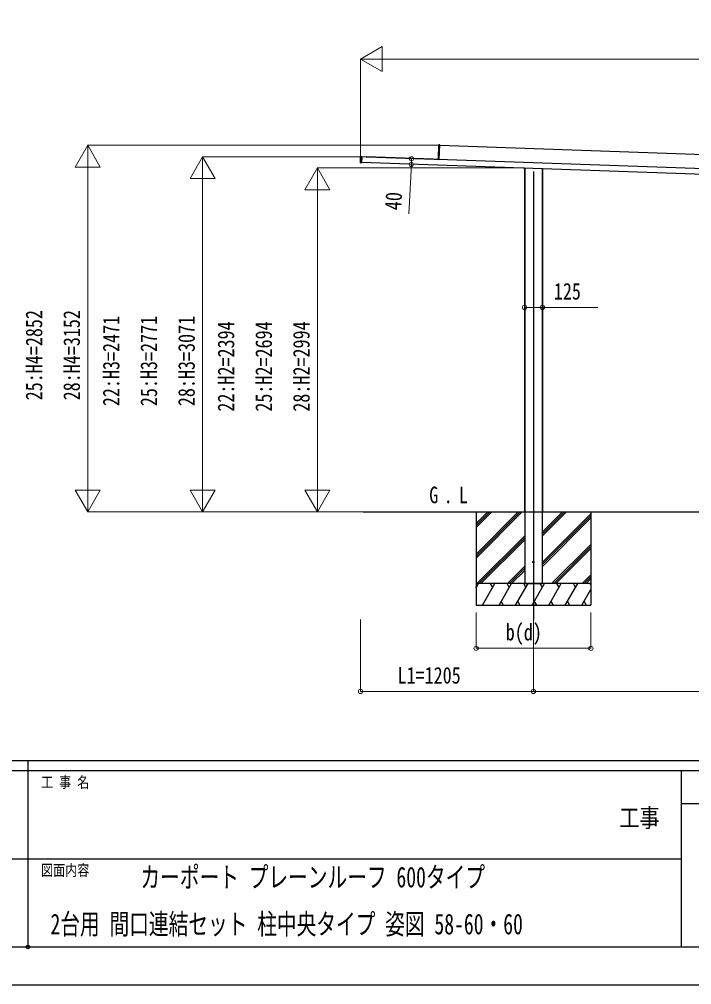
# Model space of a CAD drawing. Units: millimetres, scale not verified. Extents: x -14718 to 14718, y -10396 to 10396.
# Drawn here: x -77 to 4607, y -10394 to -3674 of the extents above; entities that cross this region are included whole.
import ezdxf
from ezdxf.enums import TextEntityAlignment as Align

# ---------------------------------------------------------------- set-up
doc = ezdxf.new("R2010")
doc.units = ezdxf.units.MM
doc.header["$LTSCALE"] = 50
doc.header["$PDMODE"] = 32
doc.header["$PDSIZE"] = 25
for name, color, linetype in [('0-2_USER1', 3, 'Continuous'), ('0-3_YKK_12', 2, 'Continuous'), ('0-4_YKK_A1', 4, 'Continuous'), ('0-6_YKK_ZWAK', 7, 'Continuous')]:
    doc.layers.add(name, color=color, linetype=linetype)
doc.layers.add('0-5_YKK_D', color=6, linetype='Continuous', lineweight=18)
doc.styles.add('ＭＳ ゴシック', font='')
doc.styles.get('ＭＳ ゴシック').set_extended_font_data('MS Gothic')

msp = doc.modelspace()

# ---------------------------------------------------------------- linework, layer by layer
at = {"layer": '0-3_YKK_12'}
msp.add_line((3504.57, -4733.5), (3504.57, -7852.3), dxfattribs=at)
at = {"layer": '0-4_YKK_A1'}
for p, q in [((2846.38, -4548.77), (2843.16, -4640.86)), ((2846.38, -4548.77), (2845.91, -4548.75)), ((2851.92, -4548.62), (2846.38, -4548.77)), ((2846.4, -4548.27), (2851.94, -4548.13)), ((2848.38, -4650.03), (2851.92, -4548.62)), ((2851.84, -4550.82), (7564.97, -4715.41)), ((2851.94, -4548.13), (2851.92, -4548.62)), ((2298.59, -4672.13), (2300.03, -4631.07)), ((2300.49, -4631.09), (2299.06, -4672.15)), ((2300.49, -4631.09), (2300.03, -4631.07)), ((2308.04, -4630.89), (2300.49, -4631.09)), ((2308.04, -4630.89), (2306.57, -4672.87)), ((8102.65, -4834.25), (2308, -4631.89)), ((2338.93, -4632.97), (2338.97, -4631.87)), ((2840.51, -4650.49), (2338.93, -4632.97)), ((2808.37, -4648.27), (2338.97, -4631.87)), ((2343.78, -4633.14), (2343.79, -4632.84)), ((2343.79, -4632.84), (2343.81, -4632.24)), ((2299.06, -4672.15), (2298.59, -4672.13)), ((2306.55, -4673.37), (2299.04, -4672.65)), ((2299.06, -4672.15), (2306.57, -4672.87)), ((2306.57, -4672.87), (2306.55, -4673.37)), ((8101.25, -4874.22), (2306.61, -4671.87)), ((2808.33, -4649.37), (2808.37, -4648.27)), ((2813.37, -4649.54), (2813.38, -4649.24)), ((2813.38, -4649.24), (2813.4, -4648.64)), ((2813.4, -4648.64), (2813.41, -4648.34)), ((2817.37, -4649.68), (2817.39, -4648.98)), ((2848.37, -4650.06), (2817.39, -4648.98)), ((2842.88, -4648.87), (2842.41, -4648.85)), ((2843.16, -4640.86), (2842.69, -4640.85)), ((2843.16, -4640.86), (2842.88, -4648.87)), ((2848.38, -4650.03), (2848.35, -4650.76)), ((3442.07, -4711.52), (3442.07, -7102.3)), ((3443.27, -4711.56), (3443.27, -7102.3)), ((3443.67, -4711.58), (3443.67, -7602.3)), ((3565.47, -4715.83), (3565.47, -7602.3)), ((3565.87, -4715.84), (3565.87, -7102.3)), ((3567.07, -4715.89), (3567.07, -7102.3)), ((2317.09, -7102.3), (8615.49, -7102.3)), ((3104.57, -7102.3), (3104.57, -7752.3)), ((3104.57, -7396.27), (3398.55, -7102.3)), ((3104.57, -7410.42), (3412.7, -7102.3)), ((3104.57, -7424.56), (3426.84, -7102.3)), ((3104.57, -7184.14), (3186.42, -7102.3)), ((3104.57, -7198.28), (3200.56, -7102.3)), ((3104.57, -7212.43), (3214.7, -7102.3)), ((3565.47, -7272.03), (3735.21, -7102.3)), ((3565.47, -7257.89), (3721.06, -7102.3)), ((3565.47, -7243.74), (3706.92, -7102.3)), ((3565.47, -7455.87), (3904.57, -7116.78)), ((3904.57, -7102.3), (3904.57, -7752.3)), ((3565.47, -7470.02), (3904.57, -7130.92)), ((3565.47, -7484.16), (3904.57, -7145.06)), ((3110.68, -7602.3), (3443.67, -7269.31)), ((3124.82, -7602.3), (3443.67, -7283.45)), ((3138.97, -7602.3), (3443.67, -7297.59)), ((3631.18, -7602.3), (3904.57, -7328.91)), ((3645.32, -7602.3), (3904.57, -7343.05)), ((3659.47, -7602.3), (3904.57, -7357.19)), ((3322.81, -7602.3), (3443.67, -7481.44)), ((3336.96, -7602.3), (3443.67, -7495.58)), ((3351.1, -7602.3), (3443.67, -7509.72)), ((3843.31, -7602.3), (3904.57, -7541.04)), ((3857.46, -7602.3), (3904.57, -7555.18)), ((3871.6, -7602.3), (3904.57, -7569.32)), ((3904.57, -7602.3), (3104.57, -7602.3)), ((3104.57, -7631.24), (3121.28, -7602.3)), ((3106.28, -7628.28), (3104.57, -7625.32)), ((3149.12, -7752.3), (3235.72, -7602.3)), ((3220.72, -7628.28), (3205.72, -7602.3)), ((3264.59, -7752.3), (3351.19, -7602.3)), ((3336.19, -7628.28), (3321.19, -7602.3)), ((3380.06, -7752.3), (3466.66, -7602.3)), ((3451.66, -7628.28), (3436.66, -7602.3)), ((3443.67, -7602.3), (3565.47, -7602.3)), ((3495.53, -7752.3), (3582.13, -7602.3)), ((3567.13, -7628.28), (3552.13, -7602.3)), ((3611, -7752.3), (3697.6, -7602.3)), ((3682.6, -7628.28), (3667.6, -7602.3)), ((3726.47, -7752.3), (3813.07, -7602.3)), ((3798.07, -7628.28), (3783.07, -7602.3)), ((3841.94, -7752.3), (3904.57, -7643.81)), ((3904.57, -7612.74), (3898.54, -7602.3)), ((3279.59, -7726.32), (3294.59, -7752.3)), ((3395.06, -7726.32), (3410.06, -7752.3)), ((3510.53, -7726.32), (3525.53, -7752.3)), ((3626, -7726.32), (3641, -7752.3)), ((3741.47, -7726.32), (3756.47, -7752.3)), ((3856.94, -7726.32), (3871.94, -7752.3)), ((3104.57, -7752.3), (3904.57, -7752.3))]:
    msp.add_line(p, q, dxfattribs=at)
for points in [[(2842.41, -4648.85), (2842.69, -4640.85), (2845.91, -4548.75)], [(2300.51, -4630.59), (2308.05, -4630.39), (2308.04, -4630.89)], [(2343.81, -4632.24), (2343.82, -4631.94), (2813.41, -4648.34)], [(2817.39, -4648.98), (2817.41, -4648.48), (2842.1, -4649.34)]]:
    msp.add_lwpolyline(points, dxfattribs=at)
msp.add_circle((3504.57, -7452.3), 5, dxfattribs=at)
for centre, radius, start, end in [((2846.41, -4548.77), 0.5, 91.5, 178), ((2848.44, -4548.59), 2.07, 171.06854, 184.93146), ((2300.52, -4631.09), 0.5, 91.5, 178), ((2302.55, -4630.91), 2.07, 171.06854, 184.93146), ((2299.09, -4672.15), 0.5, 178, 264.5), ((2301.1, -4672.47), 2.07, 171.06854, 184.93146), ((2841.91, -4648.84), 0.5, 268, 358), ((2841.91, -4648.57), 0.765, 269.05171, 301.0406), ((2842.1, -4649.1), 0.242, 269.80053, 328.78296), ((2844.98, -4634.08), 15.54, 259.3054, 261.87346), ((2842.61, -4651.05), 1.85, 83.82294, 99.58333), ((2839.65, -4648.99), 3.17, 351.51431, 355.97407), ((2841.88, -4648.84), 1, 337.89786, 358), ((2848.33, -4650.03), 0.046, 321.12762, 0.80407)]:
    msp.add_arc(centre, radius, start, end, dxfattribs=at)
for centre, ratio, start_param in [((2835.29, -4649.61), 0.038227, 0), ((2835.31, -4649.61), 0.061163, 0.0374041)]:
    msp.add_ellipse(centre, major_axis=(13.07, -0.46), ratio=ratio, start_param=start_param, end_param=0.962078, dxfattribs=at)
at = {"layer": '0-5_YKK_D', "color": 1}
for p, q in [((2299.63, -3950.72), (2451.18, -3863.22)), ((2451.18, -4038.22), (2451.18, -3863.22)), ((2299.63, -4670.14), (2299.63, -3949.72)), ((2299.63, -3950.72), (2451.18, -4038.22)), ((2299.63, -3950.72), (2602.74, -3950.72)), ((2474.63, -3950.72), (7934.63, -3950.72)), ((399.63, -4550.72), (312.13, -4702.27)), ((2847.84, -4550.72), (398.63, -4550.72)), ((399.63, -4550.72), (487.13, -4702.27)), ((399.63, -4550.72), (399.63, -4853.83)), ((1199.63, -4631.67), (1112.13, -4783.22)), ((2300.49, -4631.67), (1198.63, -4631.67)), ((1199.63, -4631.67), (1287.13, -4783.22)), ((1199.63, -4631.67), (1199.63, -4934.77)), ((312.13, -4702.27), (487.13, -4702.27)), ((399.63, -4725.72), (399.63, -6927.3)), ((1999.63, -4708.57), (1912.13, -4860.13)), ((3442.67, -4708.57), (1998.63, -4708.57)), ((1999.63, -4708.57), (2087.13, -4860.13)), ((1999.63, -4708.57), (1999.63, -5011.68)), ((1112.13, -4783.22), (1287.13, -4783.22)), ((1199.63, -4806.67), (1199.63, -6927.3)), ((1912.13, -4860.13), (2087.13, -4860.13)), ((1999.63, -4883.57), (1999.63, -6927.3)), ((399.63, -7102.3), (399.63, -6799.19)), ((1199.63, -7102.3), (1199.63, -6799.19)), ((1999.63, -7102.3), (1999.63, -6799.19)), ((399.63, -7102.3), (312.13, -6950.74)), ((487.13, -6950.74), (312.13, -6950.74)), ((399.63, -7102.3), (487.13, -6950.74)), ((1199.63, -7102.3), (1112.13, -6950.74)), ((1287.13, -6950.74), (1112.13, -6950.74)), ((1199.63, -7102.3), (1287.13, -6950.74)), ((1999.63, -7102.3), (1912.13, -6950.74)), ((2087.13, -6950.74), (1912.13, -6950.74)), ((1999.63, -7102.3), (2087.13, -6950.74)), ((2316.09, -7102.3), (398.63, -7102.3)), ((2316.09, -7102.3), (1198.63, -7102.3)), ((2316.09, -7102.3), (1998.63, -7102.3))]:
    msp.add_line(p, q, dxfattribs=at)
at = {"layer": '0-5_YKK_D'}
for p, q in [((2299.63, -7852.8), (2299.63, -8353.47)), ((3104.57, -7802.3), (3104.57, -8053.47)), ((3504.57, -7853.3), (3504.57, -8353.47)), ((3504.57, -7853.3), (3504.57, -8353.47)), ((3904.57, -7802.3), (3904.57, -8053.47)), ((3104.57, -8052.47), (3904.57, -8052.47)), ((2299.63, -8352.47), (3504.57, -8352.47)), ((3504.57, -8352.47), (6904.37, -8352.47))]:
    msp.add_line(p, q, dxfattribs=at)
for points in [[(2655.66, -4644.03), (2653.74, -4683.99), (2637.32, -5027.4)], [(3442.07, -5679.28), (3567.07, -5679.28), (3952.17, -5679.28)]]:
    msp.add_lwpolyline(points, dxfattribs=at)
for centre in [(2655.66, -4644.03), (2653.74, -4683.99), (3442.07, -5679.28), (3567.07, -5679.28), (3104.57, -8052.47), (3904.57, -8052.47), (2299.63, -8352.47), (3504.57, -8352.47), (3504.57, -8352.47)]:
    msp.add_circle(centre, 14.88, dxfattribs=at)
at = {"layer": '0-6_YKK_ZWAK'}
for p, q in [((13632.57, -8836.3), (-13667.43, -8836.3)), ((-17.43, -8836.3), (-17.43, -10131.3)), ((-17.43, -8906.3), (-4567.43, -8906.3)), ((4532.57, -8906.3), (-17.43, -8906.3)), ((6947.57, -9133.8), (4532.57, -9133.8)), ((-4541.18, -9518.8), (-17.43, -9518.8)), ((-17.43, -9518.8), (4532.57, -9518.8)), ((-4567.43, -10131.3), (-17.43, -10131.3)), ((-17.43, -10131.3), (4532.57, -10131.3)), ((4532.57, -10131.3), (6947.57, -10131.3))]:
    msp.add_line(p, q, dxfattribs=at)
msp.add_lwpolyline([(-14717.5, -10393.8), (14717.5, -10393.8), (14717.5, 10396.2), (-14717.5, 10396.2)], close=True, dxfattribs=at)
msp.add_lwpolyline([(6947.57, -8906.3), (4532.57, -8906.3), (4532.57, -10131.3)], dxfattribs=at)
msp.add_point((-17.43, -10131.3), dxfattribs=at)

# ---------------------------------------------------------------- texts
at = {"layer": '0-2_USER1', "style": 'ＭＳ ゴシック'}
for s, height, width, p in [('G', 115.5, 0.8, (2778.45, -7076.99)), ('L', 115.5, 0.8, (2985.32, -7076.99)), ('.', 115.5, 0.8, (2879.25, -7076.99)), ('カーポート プレーンルーフ 600タイプ', 143.7, 0.7, (766.66, -9759.72)), (' 2台用 間口連結セット 柱中央タイプ 姿図 58-60・60', 143.7, 0.7, (71.52, -10086.38))]:
    msp.add_text(s, height=height, dxfattribs=dict(at, width=width)).set_placement(p, align=Align.BOTTOM_LEFT)
at = {"layer": '0-5_YKK_D', "style": 'ＭＳ ゴシック', "width": 0.8}
msp.add_text('40', height=115.5, rotation=87.262, dxfattribs=at).set_placement((2618.3, -5006.47), align=Align.BOTTOM_LEFT)
for s, p in [('125', (3646.57, -5659.28)), ('b(d)', (3311.37, -8032.47)), ('L1=1205', (2557.7, -8332.47))]:
    msp.add_text(s, height=115.5, dxfattribs=at).set_placement(p, align=Align.BOTTOM_LEFT)
at = {"layer": '0-5_YKK_D', "color": 1, "style": 'ＭＳ ゴシック', "width": 0.8}
for s, p in [('25:H4=2852', (117.13, -6326.31)), ('28:H4=3152', (379.63, -6326.31)), ('22:H3=2471', (654.63, -6366.78)), ('25:H3=2771', (917.13, -6366.78)), ('28:H3=3071', (1179.63, -6366.78)), ('22:H2=2394', (1454.63, -6405.23)), ('25:H2=2694', (1717.13, -6405.23)), ('28:H2=2994', (1979.63, -6405.23))]:
    msp.add_text(s, height=115.5, rotation=90, dxfattribs=at).set_placement(p, align=Align.BOTTOM_LEFT)
at = {"layer": '0-6_YKK_ZWAK', "style": 'ＭＳ ゴシック', "width": 0.8}
for s, height, p in [('工 事 名', 76.98, (74.44, -9046.3)), ('工事', 128.3, (4103.17, -9334.93)), ('図面内容', 76.98, (74.44, -9658.8))]:
    msp.add_text(s, height=height, dxfattribs=at).set_placement(p, align=Align.BOTTOM_LEFT)

doc.saveas('drawing.dxf')
